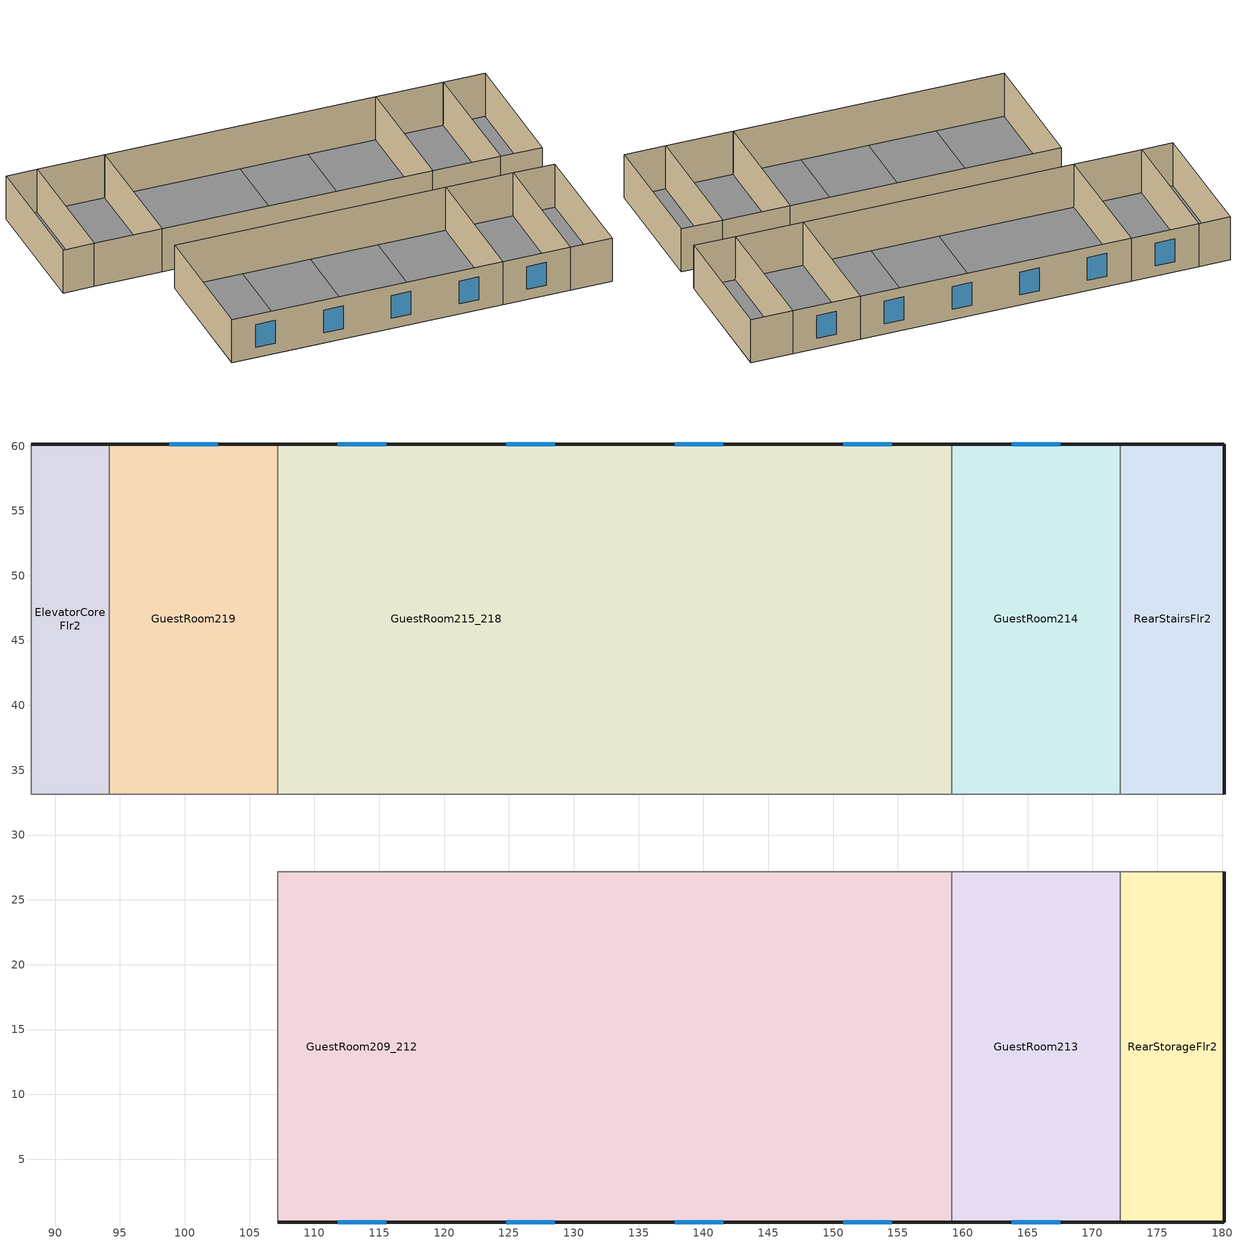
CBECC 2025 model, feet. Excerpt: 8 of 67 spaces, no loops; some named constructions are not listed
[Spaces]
RearStairsFlr2
 floor to RearStairsFlr1 (NACM_Interior Floor): 180.16,60.16 180.16,33.16 172.16,33.16 172.16,60.16 z11
 wall outside (Base_CZ12-NonresMetalFrameWallU055): 180.16,33.16 180.16,60.16 172.16,60.16 z11:20
 wall to CorridorFlr2 (NACM_Interior Wall): 172.16,33.16 180.16,33.16 z11:20
 wall to GuestRoom214 (NACM_Interior Wall): 172.16,60.16 172.16,33.16 z11:20
GuestRoom209_212
 floor to MeetingRoomFlr1 (NACM_Interior Floor): 120.16,27.16 120.16,0.16 107.16,0.16 107.16,27.16 z11
 floor to MechanicalRoomFlr1 (NACM_Interior Floor): 133.16,27.16 133.16,0.16 120.16,0.16 120.16,27.16 z11
 floor to GuestRoom101 (NACM_Interior Floor): 146.16,27.16 146.16,0.16 133.16,0.16 133.16,27.16 z11
 floor to GuestRoom102 (NACM_Interior Floor): 159.16,27.16 159.16,0.16 146.16,0.16 146.16,27.16 z11
 wall outside (Base_CZ12-ResMetalFrameWallU069): 107.16,0.16 159.16,0.16 z11:20
 wall to CorridorFlr2 (NACM_Interior Wall): 159.16,27.16 107.16,27.16 z11:20
 wall to GuestRoom206_208 (NACM_Interior Wall): 107.16,27.16 107.16,0.16 z11:20
 wall to GuestRoom213 (NACM_Interior Wall): 159.16,0.16 159.16,27.16 z11:20
 window (Base_AllCZ_FixedWinU36_Res): 111.79,0.16 115.53,0.16 / 124.79,0.16 128.53,0.16 / 137.79,0.16 141.53,0.16 / 150.79,0.16 154.53,0.16 z13.13:17.87
GuestRoom213
 floor to GuestRoom103 (NACM_Interior Floor): 172.16,27.16 172.16,0.16 159.16,0.16 159.16,27.16 z11
 wall outside (Base_CZ12-ResMetalFrameWallU069): 159.16,0.16 172.16,0.16 z11:20
 wall to CorridorFlr2 (NACM_Interior Wall): 172.16,27.16 159.16,27.16 z11:20
 wall to RearStorageFlr2 (NACM_Interior Wall): 172.16,0.16 172.16,27.16 z11:20
 window (Base_AllCZ_FixedWinU36_Res): 163.79,0.16 167.53,0.16 z13.13:17.87
RearStorageFlr2
 floor to RearStorageFlr1 (NACM_Interior Floor): 180.16,27.16 180.16,0.16 172.16,0.16 172.16,27.16 z11
 wall outside (Base_CZ12-NonresMetalFrameWallU055): 172.16,0.16 180.16,0.16 180.16,27.16 z11:20
 wall to CorridorFlr2 (NACM_Interior Wall): 180.16,27.16 172.16,27.16 z11:20
GuestRoom214
 floor to GuestRoom104 (NACM_Interior Floor): 172.16,60.16 172.16,33.16 159.16,33.16 159.16,60.16 z11
 wall outside (Base_CZ12-ResMetalFrameWallU069): 172.16,60.16 159.16,60.16 z11:20
 wall to CorridorFlr2 (NACM_Interior Wall): 159.16,33.16 172.16,33.16 z11:20
 wall to GuestRoom215_218 (NACM_Interior Wall): 159.16,60.16 159.16,33.16 z11:20
 window (Base_AllCZ_FixedWinU36_Res): 167.53,60.16 163.79,60.16 z13.13:17.87
GuestRoom215_218
 floor to GuestRoom105 (NACM_Interior Floor): 159.16,60.16 159.16,33.16 146.16,33.16 146.16,60.16 z11
 floor to EmployeeLoungeFlr1 (NACM_Interior Floor): 146.16,60.16 146.16,33.16 133.16,33.16 133.16,60.16 z11
 floor to LaundryRoomFlr1 (NACM_Interior Floor): 133.16,60.16 133.16,33.16 107.16,33.16 107.16,60.16 z11
 wall outside (Base_CZ12-ResMetalFrameWallU069): 159.16,60.16 107.16,60.16 z11:20
 wall to CorridorFlr2 (NACM_Interior Wall): 107.16,33.16 159.16,33.16 z11:20
 wall to GuestRoom219 (NACM_Interior Wall): 107.16,60.16 107.16,33.16 z11:20
 window (Base_AllCZ_FixedWinU36_Res): 154.53,60.16 150.79,60.16 / 141.53,60.16 137.79,60.16 / 128.53,60.16 124.79,60.16 / 115.53,60.16 111.79,60.16 z13.13:17.87
GuestRoom219
 floor to LaundryRoomFlr1 (NACM_Interior Floor): 107.16,60.16 107.16,33.16 94.16,33.16 94.16,60.16 z11
 wall outside (Base_CZ12-ResMetalFrameWallU069): 107.16,60.16 94.16,60.16 z11:20
 wall to CorridorFlr2 (NACM_Interior Wall): 94.16,33.16 107.16,33.16 z11:20
 wall to ElevatorCoreFlr2 (NACM_Interior Wall): 94.16,60.16 94.16,33.16 z11:20
 window (Base_AllCZ_FixedWinU36_Res): 102.53,60.16 98.79,60.16 z13.13:17.87
ElevatorCoreFlr2
 floor to ElevatorCoreFlr1 (NACM_Dropped Ceiling): 94.16,60.16 94.16,33.16 88.16,33.16 88.16,60.16 z11
 wall outside (Base_CZ12-NonresMetalFrameWallU055): 94.16,60.16 88.16,60.16 z11:20
 wall to CorridorFlr2 (NACM_Interior Wall): 88.16,60.16 88.16,33.16 94.16,33.16 z11:20
[ConsAssm]
Name | CompatibleSurfType | MatRef[1] | MatRef[2] | MatRef[3] | MatRef[4] | MatRef[5] | MatRef[6] | MatRef[7]
Base_CZ12-NonresMetalFrameWallU055 | ExteriorWall | Stucco - 7/8 in. | Compliance Insulation R14.60 | Compliance Insulation R1.41 | Compliance Insulation R0.02 | Compliance Insulation R0.02 | Air - Metal Wall Framing - 16 or 24 in. OC | Gypsum Board - 1/2 in.
Base_CZ12-ResMetalFrameWallU069 | ExteriorWall | Stucco - 7/8 in. | Compliance Insulation R10.06 | Compliance Insulation R2.00 | Compliance Insulation R0.20 | Compliance Insulation R0.10 | Air - Metal Wall Framing - 16 or 24 in. OC | Gypsum Board - 1/2 in.
NACM_Interior Wall | InteriorWall | Gypsum Board - 5/8 in. | Air - Metal Wall Framing - 16 or 24 in. OC | Gypsum Board - 5/8 in.
NACM_Interior Floor | InteriorFloor | Metal Deck - 1/16 in. | Concrete - 140 lb/ft3 - 4 in. | Carpet - 3/4 in.
NACM_Dropped Ceiling | InteriorFloor | Acoustic Tile - 3/4 in.
[Mat]
Name | CodeCat | CodeItem
Stucco - 7/8 in. | Plastering Materials | Stucco - 7/8 in.
Air - Metal Wall Framing - 16 or 24 in. OC | Air | Air - Metal Wall Framing - 16 or 24 in. OC
Gypsum Board - 1/2 in. | Bldg Board and Siding | Gypsum Board - 1/2 in.
Compliance Insulation R10.06 | Insulation Board | Compliance Insulation R10.06
Gypsum Board - 5/8 in. | Bldg Board and Siding | Gypsum Board - 5/8 in.
Carpet - 3/4 in. | Finish Materials | Carpet - 3/4 in.
Concrete - 140 lb/ft3 - 4 in. | Concrete | Concrete - 140 lb/ft3 - 4 in.
Metal Deck - 1/16 in. | Bldg Board and Siding | Metal Deck - 1/16 in.
Acoustic Tile - 3/4 in. | Finish Materials | Acoustic Tile - 3/4 in.
Compliance Insulation R2.00 | Insulation Board | Compliance Insulation R2.00
Compliance Insulation R0.20 | Insulation Board | Compliance Insulation R0.20
Compliance Insulation R0.10 | Insulation Board | Compliance Insulation R0.10
Compliance Insulation R14.60 | Insulation Board | Compliance Insulation R14.60
Compliance Insulation R1.41 | Insulation Board | Compliance Insulation R1.41
Compliance Insulation R0.02 | Insulation Board | Compliance Insulation R0.02
[FenCons]
Base_AllCZ_FixedWinU36_Res: FenType=VerticalFenestration; FenProdType=FixedWindow; AssmContext=Manufactured; CertificationMthd=NFRCRated; SHGC=0.25; UFactor=0.36; VT=0.42
[Story]
Building Story 2
[Spc] Story=Building Story 2
Name | CondgType | ThrmlZnRef | Vol | SpcFunc | IsResCommon | SpcFuncDefaultsRef | ResDHWSysRef | HotelMotelGuestRmCnt | GuestRmResSpcDHWFeaturesRef | OccSensorCtrl
ElevatorCoreFlr2 | IndirectlyConditioned | CorridorFlr2 Thermal Zone | 1458 | Unoccupied-Exclude from Gross Floor Area | 1
GuestRoom209_212 |  | GuestRoom209_212 Thermal Zone | 12636.9 |  |  | Hotel Guest Room | GuestRm DHW Sys | 4 | GuestRoom209_212 gstrm
GuestRoom213 |  | GuestRoom213 Thermal Zone | 3159.23 |  |  | Hotel Guest Room | GuestRm DHW Sys |  | GuestRoom213 gstrm
GuestRoom214 |  | GuestRoom214 Thermal Zone | 3159 |  |  | Hotel Guest Room | GuestRm DHW Sys |  | GuestRoom214 gstrm
GuestRoom215_218 |  | GuestRoom215_218 Thermal Zone | 12636 |  |  | Hotel Guest Room | GuestRm DHW Sys | 4 | GuestRoom215_218 gstrm
GuestRoom219 |  | GuestRoom219 Thermal Zone | 3159 |  |  | Hotel Guest Room | GuestRm DHW Sys |  | GuestRoom219 gstrm
RearStairsFlr2 |  | RearStairsFlr2 Thermal Zone | 1944.48 |  | 1 | Corridor/Stairwells/Support |  |  |  | 1
RearStorageFlr2 |  | RearStorageFlr2 Thermal Zone | 1944.62 |  | 1 | Corridor/Stairwells/Support |  |  |  | 1
[ResZnGrp]
ResZn Group F1; ResZn Group F2; ResZn Group F3; ResZn Group F4
[ResOtherZn] CeilingHeight=9; FloorHeight=10; WinHeadHeight=6.7; NumStories=1; DryerFuel=Electricity
Name | Type | SpcFunc | VentSpcFunc | ozHVACSystem | ozDHWSys | Area | Bottom | AirFlowMeter | IAQOption | IAQFanRef[1]
F1 Business Center | Conditioned | Conference, Multipurpose and Meeting Area | General - Conference/meeting | F1 Business Cent AirSys | DHW Heat Pump Indiv | 360 | 0.7 | One
F1 Corridor | Conditioned | Corridor Area | Residential - Common corridors | F1 Corridor AirSys |  | 1464 | 0.7 | One
F1 Fitness Center | Conditioned | Exercise/Fitness Center and Gymnasium Areas | Sports/Entertainment - Gym, sports arena (play area) | F1 Fitness Cente AirSys | DHW Heat Pump Indiv | 900 | 0.7 | One
F1 Leasing Office | Conditioned | Office Area (>250 square feet) | Office - Office space | F1 Leasing Offic AirSys | DHW Heat Pump Indiv | 414 | 0.7 | One
F1 Lobby | Conditioned | Lobby, Main Entry | Residential - Common corridors | F1 Lobby AirSys | DHW Heat Pump Indiv | 1050 | 0.7 | One
F1 Mech Rm | Unconditioned | Electrical, Mechanical, Telephone Rooms | Misc - All others |  | DHW Heat Pump Indiv | 384 | 0.7 | Six | Individual IAQ Fans | F1 Mech Rm IAQ Fan
F1 Stairs E | Conditioned | Stairwell | Residential - Common corridors | F1 Stairs E AirSys |  | 180 | 0.7 | One
F1 Stairs W | Conditioned | Stairwell | Residential - Common corridors | F1 Stairs W AirSys |  | 180 | 0.7 | One
F2 Corridor | Conditioned | Corridor Area | Residential - Common corridors | F2 Corridor AirSys |  | 2340 | 10.7 | Two
F2 Break Room | Conditioned | Lounge, Breakroom, or Waiting Area | General - Break rooms | F2 Break Room AirSys | DHW Heat Pump Indiv | 180 | 10.7 | Two
F2 Stairs E | Conditioned | Stairwell | Residential - Common corridors | F2 Stairs E AirSys |  | 180 | 10.7 | Two
F2 Stairs W | Conditioned | Stairwell | Residential - Common corridors | F2 Stairs W AirSys |  | 180 | 10.7 | Two
F3 Corridor | Conditioned | Corridor Area | Residential - Common corridors | F3 Corridor AirSys |  | 2340 | 20.7 | Three
F3 Break Room | Conditioned | Lounge, Breakroom, or Waiting Area | General - Break rooms | F3 Break Room AirSys | DHW Heat Pump Indiv | 180 | 20.7 | Three
F3 Stairs E | Conditioned | Stairwell | Residential - Common corridors | F3 Stairs E AirSys |  | 180 | 20.7 | Three
F3 Stairs W | Conditioned | Stairwell | Residential - Common corridors | F3 Stairs W AirSys |  | 180 | 20.7 | Three
[ResIntWall] Status=New; IsPartySurface=1
Name | Area | Construction | OtherSideModeled | Outside
F1 Business Center To F1 Retail SE Top Int Wall Front; F1 Corridor To F1 Retail NW Outer Core Int Wall Back; F1 Corridor To F1 Retail NW Inner Core Int Wall Back; F1 Corridor To F1 Retail NE Core Int Wall Back; F1 Corridor To F1 Retail NE Inner Int Wall Back | 240 | Int Wall Cons | 0
F1 Business Center To F1 Lobby Int Wall Back | 240 | Int Wall Cons | 1 | F1 Lobby
F1 Business Center To F1 Lobby Int Wall Right | 150 | Int Wall Cons | 1 | F1 Lobby
F1 Corridor To F1 Leasing Office Int Wall Left | 70 | Int Wall Cons | 1 | F1 Leasing Office
F1 Corridor To F1 Fitness Center Int Wall Right | 170 | Int Wall Cons | 1 | F1 Fitness Center
F1 Corridor To F1 Retail NW Outer Int Wall Back; F1 Fitness Center To F1 Retail NE Inner Int Wall Back | 60 | Int Wall Cons | 0
F1 Corridor To F1 Retail N Core Int Wall Back | 290 | Int Wall Cons | 0
F1 Corridor To F1 Retail N Core Int Wall Left; F1 Corridor To F1 Retail NE Inner Int Wall Right | 600 | Int Wall Cons | 0
F1 Fitness Center To F1 Lobby Int Wall Front | 300 | Int Wall Cons | 1 | F1 Lobby
F1 Fitness Center To F1 Lobby Int Wall Left | 130 | Int Wall Cons | 1 | F1 Lobby
F1 Leasing Office To F1 Retail SW Top Int Wall Front; F1 Leasing Office To F1 Retail NW Outer Int Wall Back; F1 Stairs W To F1 Retail SW Bottom Int Wall Front | 180 | Int Wall Cons | 0
F1 Leasing Office To F1 Mech Rm Int Wall Right | 160 | Interior Wall adjacent Unconditioned | 1 | F1 Mech Rm
F1 Lobby To F1 Retail SE Top Int Wall Front | 360 | Int Wall Cons | 0
F1 Mech Rm To F1 Retail SW Top Int Wall Front | 240 | Interior Wall adjacent Unconditioned | 0
F1 Mech Rm To F1 Corridor Int Wall Back | 240 | Interior Wall adjacent Unconditioned | 1 | F1 Corridor
F1 Mech Rm To F1 Retail SW Top Int Wall Right | 60 | Interior Wall adjacent Unconditioned | 0
F1 Stairs E To F1 Lobby Int Wall Front | 180 | Int Wall Cons | 1 | F1 Lobby
F1 Stairs E To F1 Corridor Int Wall Back; F1 Stairs W To F1 Corridor Int Wall Back | 180 | Int Wall Cons | 1 | F1 Corridor
F1 Stairs E To F1 Corridor Int Wall Right | 100 | Int Wall Cons | 1 | F1 Corridor
F1 Stairs W F1 Mech Rm Int Wall Left | 100 | Interior Wall adjacent Unconditioned | 1 | F1 Mech Rm
F2 Res Zn E Court to F2 Res Zn SE Court Int Wall Front | 240 | Int Wall Cons | 1 | F2 Res Zn SE Court
F2 Res Zn E Court to F2 Corridor Int Wall Left; F2 Res Zn W Court to F2 Corridor Int Wall Right | 600 | Int Wall Cons | 1 | F2 Corridor
F2 Res Zn E Court to F2 Corridor Int Wall Back; F2 Res Zn SE Court to F2 Corridor Int Wall Back; F2 Res Zn SW Court to F2 Corridor Int Wall Back; F2 Res Zn W Court to F2 Corridor Int Wall Back | 60 | Int Wall Cons | 1 | F2 Corridor
F2 Res Zn E Perim to F2 Res Zn SE Perim Int Wall Front | 300 | Int Wall Cons | 1 | F2 Res Zn SE Perim
F2 Res Zn E Perim to F2 Corridor Int Wall Left; F2 Res Zn S Court 2-Bed to F2 Corridor Int Wall Back; F2 Res Zn W Perim to F2 Corridor Int Wall Right | 720 | Int Wall Cons | 1 | F2 Corridor
F2 Res Zn E Perim to F2 Res Zn NE Perim Int Wall Back; F2 Res Zn N Perim to F2 Res Zn NE Perim Int Wall Right | 300 | Int Wall Cons | 1 | F2 Res Zn NE Perim
F2 Res Zn N Perim to F2 Corridor Int Wall Front | 1200 | Int Wall Cons | 1 | F2 Corridor
F2 Res Zn N Perim to F2 Res Zn NW Perim Int Wall Left; F2 Res Zn W Perim to F2 Res Zn NW Perim Int Wall Back | 300 | Int Wall Cons | 1 | F2 Res Zn NW Perim
F2 Res Zn NE Perim to F2 Corridor Int Wall Left; F2 Res Zn NW Perim to F2 Corridor Int Wall Right | 170 | Int Wall Cons | 1 | F2 Corridor
F2 Res Zn S Court 1-Bed to F2 Res Zn S Court 2-Bed Int Wall Left | 300 | Int Wall Cons | 1 | F2 Res Zn S Court 2-Bed
F2 Res Zn S Court 1-Bed to F2 Corridor Int Wall Back | 240 | Int Wall Cons | 1 | F2 Corridor
F2 Res Zn S Court 1-Bed to F2 Corridor Int Wall Right | 150 | Int Wall Cons | 1 | F2 Corridor
F2 Res Zn S Court 2-Bed to F2 Corridor Int Wall Left | 450 | Int Wall Cons | 1 | F2 Corridor
F2 Res Zn S Court 2-Bed to F2 Corridor Int Wall Right | 300 | Int Wall Cons | 1 | F2 Corridor
F2 Res Zn SE Court to F2 Res Zn SW Perim Int Wall Left | 180 | Int Wall Cons | 1 | F2 Res Zn SW Perim
F2 Res Zn SW Court to F2 Res Zn SE Perim Int Wall Right | 180 | Int Wall Cons | 1 | F2 Res Zn SE Perim
F2 Res Zn SE Perim to F2 Corridor Int Wall Left; F2 Res Zn SW Perim to F2 Corridor Int Wall Right | 180 | Int Wall Cons | 1 | F2 Corridor
F2 Res Zn W Court to F2 Res Zn SW Court Int Wall Front | 240 | Int Wall Cons | 1 | F2 Res Zn SW Court
F2 Res Zn W Perim to F2 Res Zn SW Perim Int Wall Front | 300 | Int Wall Cons | 1 | F2 Res Zn SW Perim
F2 Corridor To F2 Res Zn S Court 2-Bed Int Wall Back | 120 | Int Wall Cons | 1 | F2 Res Zn S Court 2-Bed
F2 Break Room To F2 Res Zn S Court 1-Bed Int Wall Left | 150 | Int Wall Cons | 1 | F2 Res Zn S Court 1-Bed
F2 Break Room To F2 Corridor Int Wall Back | 120 | Int Wall Cons | 1 | F2 Corridor
F2 Break Room To F2 Res Zn S Court 2-Bed Int Wall Right | 150 | Int Wall Cons | 1 | F2 Res Zn S Court 2-Bed
F2 Stairs E To F2 Res Zn W Court Int Wall Front | 180 | Int Wall Cons | 1 | F2 Res Zn W Court
F2 Stairs E To F2 Res Zn S Court 2-Bed Int Wall Back; F2 Stairs W To F2 Res Zn S Court 2-Bed Int Wall Back | 180 | Int Wall Cons | 1 | F2 Res Zn S Court 2-Bed
F2 Stairs E To F2 Corridor Int Wall Right; F2 Stairs W To F2 Corridor Int Wall Left | 100 | Int Wall Cons | 1 | F2 Corridor
F2 Stairs W To F2 Res Zn E Court Int Wall Front | 180 | Int Wall Cons | 1 | F2 Res Zn E Court
F3 Res Zn E Court to F3 Res Zn SE Court Int Wall Front | 240 | Int Wall Cons | 1 | F3 Res Zn SE Court
F3 Res Zn E Court to F3 Corridor Int Wall Left; F3 Res Zn W Court to F3 Corridor Int Wall Right | 600 | Int Wall Cons | 1 | F3 Corridor
F3 Res Zn E Court to F3 Corridor Int Wall Back; F3 Res Zn SE Court to F3 Corridor Int Wall Back; F3 Res Zn SW Court to F3 Corridor Int Wall Back; F3 Res Zn W Court to F3 Corridor Int Wall Back | 60 | Int Wall Cons | 1 | F3 Corridor
F3 Res Zn E Perim to F3 Res Zn SE Perim Int Wall Front | 300 | Int Wall Cons | 1 | F3 Res Zn SE Perim
F3 Res Zn E Perim to F3 Corridor Int Wall Left; F3 Res Zn S Court 2-Bed to F3 Corridor Int Wall Back; F3 Res Zn W Perim to F3 Corridor Int Wall Right | 720 | Int Wall Cons | 1 | F3 Corridor
F3 Res Zn E Perim to F3 Res Zn NE Perim Int Wall Back; F3 Res Zn N Perim to F3 Res Zn NE Perim Int Wall Right | 300 | Int Wall Cons | 1 | F3 Res Zn NE Perim
F3 Res Zn N Perim to F3 Corridor Int Wall Front | 1200 | Int Wall Cons | 1 | F3 Corridor
F3 Res Zn N Perim to F3 Res Zn NW Perim Int Wall Left; F3 Res Zn W Perim to F3 Res Zn NW Perim Int Wall Back | 300 | Int Wall Cons | 1 | F3 Res Zn NW Perim
F3 Res Zn NE Perim to F3 Corridor Int Wall Left; F3 Res Zn NW Perim to F3 Corridor Int Wall Right | 170 | Int Wall Cons | 1 | F3 Corridor
F3 Res Zn S Court 1-Bed to F3 Res Zn S Court 2-Bed Int Wall Left | 300 | Int Wall Cons | 1 | F3 Res Zn S Court 2-Bed
F3 Res Zn S Court 1-Bed to F3 Corridor Int Wall Back | 240 | Int Wall Cons | 1 | F3 Corridor
F3 Res Zn S Court 1-Bed to F3 Corridor Int Wall Right | 150 | Int Wall Cons | 1 | F3 Corridor
F3 Res Zn S Court 2-Bed to F3 Corridor Int Wall Left | 450 | Int Wall Cons | 1 | F3 Corridor
F3 Res Zn S Court 2-Bed to F3 Corridor Int Wall Right | 300 | Int Wall Cons | 1 | F3 Corridor
F3 Res Zn SE Court to F3 Res Zn SW Perim Int Wall Left | 180 | Int Wall Cons | 1 | F3 Res Zn SW Perim
F3 Res Zn SW Court to F3 Res Zn SE Perim Int Wall Right | 180 | Int Wall Cons | 1 | F3 Res Zn SE Perim
F3 Res Zn SE Perim to F3 Corridor Int Wall Left; F3 Res Zn SW Perim to F3 Corridor Int Wall Right | 180 | Int Wall Cons | 1 | F3 Corridor
F3 Res Zn W Court to F3 Res Zn SW Court Int Wall Front | 240 | Int Wall Cons | 1 | F3 Res Zn SW Court
F3 Res Zn W Perim to F3 Res Zn SW Perim Int Wall Front | 300 | Int Wall Cons | 1 | F3 Res Zn SW Perim
F3 Corridor To F3 Res Zn S Court 2-Bed Int Wall Back | 120 | Int Wall Cons | 1 | F3 Res Zn S Court 2-Bed
F3 Break Room To F3 Res Zn S Court 1-Bed Int Wall Left | 150 | Int Wall Cons | 1 | F3 Res Zn S Court 1-Bed
F3 Break Room To F3 Corridor Int Wall Back | 120 | Int Wall Cons | 1 | F3 Corridor
F3 Break Room To F3 Res Zn S Court 2-Bed Int Wall Right | 150 | Int Wall Cons | 1 | F3 Res Zn S Court 2-Bed
F3 Stairs E To F3 Res Zn W Court Int Wall Front | 180 | Int Wall Cons | 1 | F3 Res Zn W Court
F3 Stairs E To F3 Res Zn S Court 2-Bed Int Wall Back; F3 Stairs W To F3 Res Zn S Court 2-Bed Int Wall Back | 180 | Int Wall Cons | 1 | F3 Res Zn S Court 2-Bed
F3 Stairs E To F3 Corridor Int Wall Right; F3 Stairs W To F3 Corridor Int Wall Left | 100 | Int Wall Cons | 1 | F3 Corridor
F3 Stairs W To F3 Res Zn E Court Int Wall Front | 180 | Int Wall Cons | 1 | F3 Res Zn E Court
F4 Res Zn E Court to F4 Res Zn SE Court Int Wall Front | 240 | Int Wall Cons | 1 | F4 Res Zn SE Court
F4 Res Zn E Court to F4 Corridor Int Wall Left; F4 Res Zn W Court to F4 Corridor Int Wall Right | 600 | Int Wall Cons | 1 | F4 Corridor
F4 Res Zn E Court to F4 Corridor Int Wall Back; F4 Res Zn SE Court to F4 Corridor Int Wall Back; F4 Res Zn SW Court to F4 Corridor Int Wall Back; F4 Res Zn W Court to F4 Corridor Int Wall Back | 60 | Int Wall Cons | 1 | F4 Corridor
F4 Res Zn E Perim to F4 Res Zn SE Perim Int Wall Front | 300 | Int Wall Cons | 1 | F4 Res Zn SE Perim
F4 Res Zn E Perim to F4 Corridor Int Wall Left; F4 Res Zn S Court 2-Bed to F4 Corridor Int Wall Back | 720 | Int Wall Cons | 1 | F4 Corridor
F4 Res Zn E Perim to F4 Res Zn NE Perim Int Wall Back; F4 Res Zn N Perim to F4 Res Zn NE Perim Int Wall Right | 300 | Int Wall Cons | 1 | F4 Res Zn NE Perim
F4 Res Zn N Perim to F4 Corridor Int Wall Front | 1200 | Int Wall Cons | 1 | F4 Corridor
F4 Res Zn N Perim to F4 Res Zn NW Perim Int Wall Left | 300 | Int Wall Cons | 1 | F4 Res Zn NW Perim
F4 Res Zn NE Perim to F4 Corridor Int Wall Left; F4 Res Zn NW Perim to F4 Corridor Int Wall Right | 170 | Int Wall Cons | 1 | F4 Corridor
F4 Res Zn S Court 1-Bed to F4 Res Zn S Court 2-Bed Int Wall Left | 300 | Int Wall Cons | 1 | F4 Res Zn S Court 2-Bed
F4 Res Zn S Court 1-Bed to F4 Corridor Int Wall Back | 240 | Int Wall Cons | 1 | F4 Corridor
F4 Res Zn S Court 1-Bed to F4 Corridor Int Wall Right | 150 | Int Wall Cons | 1 | F4 Corridor
F4 Res Zn S Court 2-Bed to F4 Corridor Int Wall Left | 450 | Int Wall Cons | 1 | F4 Corridor
F4 Res Zn S Court 2-Bed to F4 Corridor Int Wall Right | 300 | Int Wall Cons | 1 | F4 Corridor
F4 Res Zn SE Court to F4 Res Zn SW Perim Int Wall Left | 180 | Int Wall Cons | 1 | F4 Res Zn SW Perim
F4 Res Zn SW Court to F4 Res Zn SE Perim Int Wall Right | 180 | Int Wall Cons | 1 | F4 Res Zn SE Perim
F4 Res Zn SE Perim to F4 Corridor Int Wall Left; F4 Res Zn SW Perim to F4 Corridor Int Wall Right | 180 | Int Wall Cons | 1 | F4 Corridor
F4 Res Zn W Court to F4 Res Zn SW Court Int Wall Front | 240 | Int Wall Cons | 1 | F4 Res Zn SW Court
[ResExtWall] Status=New; Tilt=90
Name | Orientation | OrientationValue | Area | Construction
F1 Business Center Ext Wall Left; F1 Lobby Ext Wall Left | Left | 90 | 150 | NonRes Exterior Wall Cons
F1 Corridor Ext Wall Front | Front | 0 | 600 | NonRes Exterior Wall Cons
F1 Corridor Ext Wall Back | Back | 180 | 70 | NonRes Exterior Wall Cons
F1 Fitness Center Ext Wall Right | Right | 270 | 300 | NonRes Exterior Wall Cons
F1 Leasing Office Ext Wall Left | Left | 90 | 230 | NonRes Exterior Wall Cons
F1 Lobby Ext Wall Right | Right | 270 | 170 | NonRes Exterior Wall Cons
F1 Stairs E Ext Wall Left | Left | 90 | 100 | NonRes Exterior Wall Cons
F1 Stairs W Ext Wall Right | Right | 270 | 100 | NonRes Exterior Wall Cons
F2 Res Zn E Court Ext Wall Right; F3 Res Zn E Court Ext Wall Right; F4 Res Zn E Court Ext Wall Right | Right | 270 | 600 | Res Exterior Wall Cons
F2 Res Zn E Perim Ext Wall Right; F3 Res Zn E Perim Ext Wall Right; F4 Res Zn E Perim Ext Wall Right | Right | 270 | 720 | Res Exterior Wall Cons
F2 Res Zn N Perim Ext Wall Back; F3 Res Zn N Perim Ext Wall Back; F4 Res Zn N Perim Ext Wall Back | Back | 180 | 1200 | Res Exterior Wall Cons
F2 Res Zn NE Perim Ext Wall Back; F2 Res Zn NW Perim Ext Wall Back; F3 Res Zn NE Perim Ext Wall Back; F3 Res Zn NW Perim Ext Wall Back; F4 Res Zn NE Perim Ext Wall Back; F4 Res Zn NW Perim Ext Wall Back | Back | 180 | 300 | Res Exterior Wall Cons
F2 Res Zn NE Perim Ext Wall Right; F3 Res Zn NE Perim Ext Wall Right; F4 Res Zn NE Perim Ext Wall Right | Right | 270 | 470 | Res Exterior Wall Cons
F2 Res Zn NW Perim Ext Wall Left; F3 Res Zn NW Perim Ext Wall Left; F4 Res Zn NW Perim Ext Wall Left | Left | 90 | 470 | Res Exterior Wall Cons
F2 Res Zn S Court 1-Bed Ext Wall Front; F2 Res Zn S Court 2-Bed Ext Wall Front; F3 Res Zn S Court 1-Bed Ext Wall Front; F3 Res Zn S Court 2-Bed Ext Wall Front; F4 Res Zn S Court 1-Bed Ext Wall Front; F4 Res Zn S Court 2-Bed Ext Wall Front | Front | 0 | 240 | Res Exterior Wall Cons
F2 Res Zn SE Court Ext Wall Front; F2 Res Zn SW Court Ext Wall Front; F2 Res Zn SE Perim Ext Wall Front; F2 Res Zn SW Perim Ext Wall Front; F3 Res Zn SE Court Ext Wall Front; F3 Res Zn SW Court Ext Wall Front; F3 Res Zn SE Perim Ext Wall Front; F3 Res Zn SW Perim Ext Wall Front; F4 Res Zn SE Court Ext Wall Front; F4 Res Zn SW Court Ext Wall Front; F4 Res Zn SE Perim Ext Wall Front; F4 Res Zn SW Perim Ext Wall Front | Front | 0 | 300 | Res Exterior Wall Cons
F2 Res Zn SE Court Ext Wall Right; F3 Res Zn SE Court Ext Wall Right; F4 Res Zn SE Court Ext Wall Right | Right | 270 | 180 | Res Exterior Wall Cons
F2 Res Zn SW Court Ext Wall Left; F3 Res Zn SW Court Ext Wall Left; F4 Res Zn SW Court Ext Wall Left | Left | 90 | 180 | Res Exterior Wall Cons
F2 Res Zn SE Perim Ext Wall Right; F3 Res Zn SE Perim Ext Wall Right; F4 Res Zn SE Perim Ext Wall Right | Right | 270 | 360 | Res Exterior Wall Cons
F2 Res Zn SW Perim Ext Wall Left; F3 Res Zn SW Perim Ext Wall Left; F4 Res Zn SW Perim Ext Wall Left | Left | 90 | 360 | Res Exterior Wall Cons
F2 Res Zn W Court Ext Wall Left; F3 Res Zn W Court Ext Wall Left; F4 Res Zn W Court Ext Wall Left | Left | 90 | 600 | Res Exterior Wall Cons
F2 Res Zn W Perim Ext Wall Left; F3 Res Zn W Perim Ext Wall Left; F4 Res Zn W Perim Ext Wall Left | Left | 90 | 720 | Res Exterior Wall Cons
F2 Break Room Ext Wall Front; F3 Break Room Ext Wall Front | Front | 0 | 120 | Res Exterior Wall Cons
F2 Stairs E Ext Wall Left; F3 Stairs E Ext Wall Left | Left | 90 | 100 | Res Exterior Wall Cons
F2 Stairs W Ext Wall Right; F3 Stairs W Ext Wall Right | Right | 270 | 100 | Res Exterior Wall Cons
[ResWin] Status=New; SpecMethod=Window Dimensions (required for fins/overhangs); Width=3; exWidth=3; exUfactorSHGCSource=NFRC; exExteriorShade=Insect Screen (default); ModelFinsOverhang=0; OverhangDepth=0; OverhangDistUp=0; OverhangExL=0; OverhangExR=0; OverhangFlap=0; exOverhangDepth=0; exOverhangDistUp=0; exOverhangExL=0; exOverhangExR=0; exOverhangFlap=0; LeftFinBotUp=0; exLeftFinDepth=0; exLeftFinTopUp=0; exLeftFinDistL=0; exLeftFinBotUp=0; RightFinBotUp=0; exRightFinDepth=0; exRightFinTopUp=0; exRightFinDistR=0; exRightFinBotUp=0
Name | WinType | Height | Multiplier | exHeight | exMultiplier | exNFRCUfactor | exNFRCSHGC | LeftFinDepth | LeftFinTopUp | LeftFinDistL | RightFinDepth | RightFinTopUp | RightFinDistR
F1 Business Center Win Left Court | Operable | 5 | 1.176 | 5 | 27.34 | 0.46 | 0.22 | 120 | 43.3 | 30.735 | 0 | 0 | 0
F1 Corridor Win Front Court | Operable | 5 | 2.039 | 5 | 27.34 | 0.46 | 0.22 | 88 | 43.3 | 26.941 | 88 | 43.3 | 26.941
F1 Corridor Glass Door Front Court | Glass Door | 6.67 | 2 | 6.67 | 1 | 0.45 | 0.23 | 88 | 43.3 | 27 | 88 | 43.3 | 27
F1 Corridor Glass Door Back Perim; F1 Leasing Office Glass Door Left Perim | Glass Door | 6.67 | 1 | 6.67 | 1 | 0.45 | 0.23 | 0 | 0 | 0 | 0 | 0 | 0
F1 Fitness Center Win Right Perim | Operable | 5 | 2.353 | 5 | 27.34 | 0.46 | 0.22 | 0 | 0 | 0 | 0 | 0 | 0
F1 Leasing Office Win Left Perim | Operable | 5 | 0.471 | 5 | 27.34 | 0.46 | 0.22 | 0 | 0 | 0 | 0 | 0 | 0
F1 Lobby Glass Door Left Court | Glass Door | 6.67 | 2 | 6.67 | 1 | 0.45 | 0.23 | 120 | 43.3 | 14.5 | 0 | 0 | 0
F1 Lobby Win Right Perim | Operable | 5 | 1.333 | 5 | 27.34 | 0.46 | 0.22 | 0 | 0 | 0 | 0 | 0 | 0
F2 Res Zn E Court Win Right Court | Operable | 5 | 13.725 | 5 | 9.63 | 0.46 | 0.22 | 120 | 33.3 | 19.412 | 0 | 0 | 0
F2 Res Zn E Perim Win Right Perim; F2 Res Zn W Perim Win Left Perim; F3 Res Zn E Perim Win Right Perim; F3 Res Zn W Perim Win Left Perim; F4 Res Zn E Perim Win Right Perim; F4 Res Zn W Perim Win Left Perim | Operable | 5 | 14.118 | 5 | 9.63 | 0.46 | 0.22 | 0 | 0 | 0 | 0 | 0 | 0
F2 Res Zn N Perim Win Back Perim; F3 Res Zn N Perim Win Back Perim; F4 Res Zn N Perim Win Back Perim | Operable | 5 | 23.529 | 5 | 27.34 | 0.46 | 0.22 | 0 | 0 | 0 | 0 | 0 | 0
F2 Res Zn NE Perim Win Back Perim; F2 Res Zn NW Perim Win Back Perim; F2 Res Zn SE Court Win Front Perim; F2 Res Zn SW Court Win Front Perim; F2 Res Zn SE Perim Win Front Perim; F2 Res Zn SW Perim Win Front Perim; F3 Res Zn NE Perim Win Back Perim; F3 Res Zn NW Perim Win Back Perim; F3 Res Zn SE Court Win Front Perim; F3 Res Zn SW Court Win Front Perim; F3 Res Zn SE Perim Win Front Perim; F3 Res Zn SW Perim Win Front Perim; F4 Res Zn NE Perim Win Back Perim; F4 Res Zn NW Perim Win Back Perim; F4 Res Zn SE Court Win Front Perim; F4 Res Zn SW Court Win Front Perim; F4 Res Zn SE Perim Win Front Perim; F4 Res Zn SW Perim Win Front Perim | Operable | 5 | 5.882 | 5 | 27.34 | 0.46 | 0.22 | 0 | 0 | 0 | 0 | 0 | 0
F2 Res Zn NE Perim Win Right Perim; F2 Res Zn NW Perim Win Left Perim; F3 Res Zn NE Perim Win Right Perim; F3 Res Zn NW Perim Win Left Perim; F4 Res Zn NE Perim Win Right Perim; F4 Res Zn NW Perim Win Left Perim | Operable | 5 | 9.216 | 5 | 9.63 | 0.46 | 0.22 | 0 | 0 | 0 | 0 | 0 | 0
F2 Res Zn S Court 1-Bed Win Front Court | Operable | 5 | 4.706 | 5 | 27.34 | 0.46 | 0.22 | 88 | 33.3 | 16.941 | 88 | 33.3 | 28.941
F2 Res Zn S Court 2-Bed Win Front Court E | Operable | 5 | 2.353 | 5 | 27.34 | 0.46 | 0.22 | 88 | 33.3 | 50.471 | 88 | 33.3 | 2.471
F2 Res Zn S Court 2-Bed Win Front Court W | Operable | 5 | 2.353 | 5 | 27.34 | 0.46 | 0.22 | 88 | 33.3 | 2.471 | 88 | 33.3 | 50.471
F2 Res Zn SE Court Win Right Court | Operable | 5 | 3.529 | 5 | 9.63 | 0.46 | 0.22 | 120 | 33.3 | 73.706 | 0 | 0 | 0
F2 Res Zn SW Court Win Left Court | Operable | 5 | 3.529 | 5 | 9.63 | 0.46 | 0.22 | 0 | 0 | 0 | 120 | 33.3 | 73.706
F2 Res Zn SE Perim Win Right Perim; F2 Res Zn SW Perim Win Left Perim; F3 Res Zn SE Perim Win Right Perim; F3 Res Zn SW Perim Win Left Perim; F4 Res Zn SE Perim Win Right Perim; F4 Res Zn SW Perim Win Left Perim | Operable | 5 | 7.059 | 5 | 9.63 | 0.46 | 0.22 | 0 | 0 | 0 | 0 | 0 | 0
F2 Res Zn W Court Win Left Court | Operable | 5 | 13.725 | 5 | 9.63 | 0.46 | 0.22 | 0 | 0 | 0 | 120 | 33.3 | 19.412
F2 Break Room Win Front Court | Operable | 5 | 2.353 | 5 | 27.34 | 0.46 | 0.22 | 88 | 33.3 | 38.471 | 88 | 33.3 | 14.471
F3 Res Zn E Court Win Right Court | Operable | 5 | 13.725 | 5 | 9.63 | 0.46 | 0.22 | 120 | 23.3 | 19.412 | 0 | 0 | 0
F3 Res Zn S Court 1-Bed Win Front Court | Operable | 5 | 4.706 | 5 | 27.34 | 0.46 | 0.22 | 88 | 23.3 | 16.941 | 88 | 23.3 | 28.941
F3 Res Zn S Court 2-Bed Win Front Court E | Operable | 5 | 2.353 | 5 | 27.34 | 0.46 | 0.22 | 88 | 23.3 | 50.471 | 88 | 23.3 | 2.471
F3 Res Zn S Court 2-Bed Win Front Court W | Operable | 5 | 2.353 | 5 | 27.34 | 0.46 | 0.22 | 88 | 23.3 | 2.471 | 88 | 23.3 | 50.471
F3 Res Zn SE Court Win Right Court | Operable | 5 | 3.529 | 5 | 9.63 | 0.46 | 0.22 | 120 | 23.3 | 73.706 | 0 | 0 | 0
F3 Res Zn SW Court Win Left Court | Operable | 5 | 3.529 | 5 | 9.63 | 0.46 | 0.22 | 0 | 0 | 0 | 120 | 23.3 | 73.706
F3 Res Zn W Court Win Left Court | Operable | 5 | 13.725 | 5 | 9.63 | 0.46 | 0.22 | 0 | 0 | 0 | 120 | 23.3 | 19.412
F3 Break Room Win Front Court | Operable | 5 | 2.353 | 5 | 27.34 | 0.46 | 0.22 | 88 | 23.3 | 38.471 | 88 | 23.3 | 14.471
F4 Res Zn E Court Win Right Court | Operable | 5 | 13.725 | 5 | 9.63 | 0.46 | 0.22 | 120 | 13.3 | 19.412 | 0 | 0 | 0
F4 Res Zn S Court 1-Bed Win Front Court | Operable | 5 | 4.706 | 5 | 27.34 | 0.46 | 0.22 | 88 | 13.3 | 16.941 | 88 | 13.3 | 28.941
F4 Res Zn S Court 2-Bed Win Front Court E | Operable | 5 | 2.353 | 5 | 27.34 | 0.46 | 0.22 | 88 | 13.3 | 50.471 | 88 | 13.3 | 2.471
F4 Res Zn S Court 2-Bed Win Front Court W | Operable | 5 | 2.353 | 5 | 27.34 | 0.46 | 0.22 | 88 | 13.3 | 2.471 | 88 | 13.3 | 50.471
F4 Res Zn SE Court Win Right Court | Operable | 5 | 3.529 | 5 | 9.63 | 0.46 | 0.22 | 120 | 13.3 | 73.706 | 0 | 0 | 0
F4 Res Zn SW Court Win Left Court | Operable | 5 | 3.529 | 5 | 9.63 | 0.46 | 0.22 | 0 | 0 | 0 | 120 | 13.3 | 73.706
F4 Res Zn W Court Win Left Court | Operable | 5 | 13.725 | 5 | 9.63 | 0.46 | 0.22 | 0 | 0 | 0 | 120 | 13.3 | 19.412
[ResIntFlr] Status=New; OtherSideModeled=1
Name | Area | FloorZ | Construction | IsPartySurface | Outside
F1 Business Center to UG Garage Int Floor | 360 | 0.7 | Interior Mass Floor above Garage | 1 | UG Garage
F1 Corridor to UG Garage Int Floor | 1464 | 0.7 | Interior Mass Floor above Garage | 1 | UG Garage
F1 Fitness Center to UG Garage Int Floor | 900 | 0.7 | Interior Mass Floor above Garage | 1 | UG Garage
F1 Leasing Office to UG Garage Int Floor | 414 | 0.7 | Interior Mass Floor above Garage | 1 | UG Garage
F1 Lobby to UG Garage Int Floor | 1050 | 0.7 | Interior Mass Floor above Garage | 1 | UG Garage
F1 Mech Rm to UG Garage Int Floor | 384 | 0.7 | Interior Mass Floor above Garage | 1 | UG Garage
F1 Stairs E to UG Garage Int Floor; F1 Stairs W to UG Garage Int Floor | 180 | 0.7 | Interior Mass Floor above Garage | 1 | UG Garage
F2 Res Zn E Court To F1 Mech Rm Int Floor | 36 | 10.7 | Interior Framed Floor above Unconditioned | 1 | F1 Mech Rm
F2 Res Zn E Court To F1 Retail SW Bottom Int Floor; F2 Res Zn W Court To F1 Retail SE Bottom Int Floor; F2 Corridor To F1 Retail SE Top Int Floor; F2 Corridor To F1 Retail SW Top Int Floor; F2 Corridor To F1 Retail SW Core Int Floor | 144 | 10.7 | Interior Floor Cons | 1
F2 Res Zn E Court To F1 Retail SW Top Int Floor | 684 | 10.7 | Interior Floor Cons | 1
F2 Res Zn E Court To F1 Retail SW Core Int Floor; F2 Res Zn W Court To F1 Retail SE Top Int Floor | 576 | 10.7 | Interior Floor Cons | 1
F2 Res Zn E Perim To F1 Fitness Center Int Floor | 900 | 10.7 | Interior Floor Cons | 1 | F1 Fitness Center
F2 Res Zn E Perim To F1 Lobby Int Floor | 600 | 10.7 | Interior Floor Cons | 1 | F1 Lobby
F2 Res Zn E Perim To F1 Retail SE Top Int Floor; F2 Res Zn SE Perim To F1 Retail SE Top Int Floor; F2 Res Zn SW Perim To F1 Retail SW Core Int Floor; F2 Res Zn W Perim To F1 Retail SW Core Int Floor | 360 | 10.7 | Interior Floor Cons | 1
F2 Res Zn E Perim To F1 Retail NE Core Int Floor; F2 Res Zn W Perim To F1 Retail NW Outer Core Int Floor | 78 | 10.7 | Interior Floor Cons | 1
F2 Res Zn E Perim To F1 Retail NE Outer Int Floor; F2 Res Zn W Perim To F1 Retail NW Outer Int Floor | 312 | 10.7 | Interior Floor Cons | 1
F2 Res Zn N Perim To F1 Corridor Int Floor | 210 | 10.7 | Interior Floor Cons | 1 | F1 Corridor
F2 Res Zn N Perim To F1 Retail NE Inner Int Floor; F2 Res Zn N Perim To F1 Retail NW Inner Core Int Floor | 744 | 10.7 | Interior Floor Cons | 1
F2 Res Zn N Perim To F1 Retail NE Core Int Floor; F2 Res Zn N Perim To F1 Retail NW Outer Core Int Floor | 558 | 10.7 | Interior Floor Cons | 1
F2 Res Zn N Perim To F1 Retail N Core Int Floor | 899 | 10.7 | Interior Floor Cons | 1
F2 Res Zn NE Perim To F1 Retail NE Core Int Floor; F2 Res Zn NW Perim To F1 Retail NW Outer Core Int Floor | 282 | 10.7 | Interior Floor Cons | 1
F2 Res Zn NE Perim To F1 Retail NE Outer Int Floor; F2 Res Zn NW Perim To F1 Retail NW Outer Int Floor | 1128 | 10.7 | Interior Floor Cons | 1
F2 Res Zn S Court 1-Bed To F1 Corridor Int Floor | 168 | 10.7 | Interior Floor Cons | 1 | F1 Corridor
F2 Res Zn S Court 1-Bed To F1 Retail N Core Int Floor; F2 Res Zn S Court 2-Bed To F1 Retail NW Inner Core Int Floor; F2 Res Zn S Court 2-Bed To F1 Retail N Core Int Floor; F2 Res Zn S Court 2-Bed To F1 Retail NE Inner Int Floor | 552 | 10.7 | Interior Floor Cons | 1
F2 Res Zn S Court 2-Bed To F1 Corridor Int Floor | 504 | 10.7 | Interior Floor Cons | 1 | F1 Corridor
F2 Res Zn S Court 2-Bed To F1 Retail NW Outer Core Int Floor; F2 Res Zn S Court 2-Bed To F1 Retail NE Core Int Floor | 276 | 10.7 | Interior Floor Cons | 1
F2 Res Zn SE Court To F1 Retail SW Bottom Int Floor; F2 Res Zn SW Court To F1 Retail SE Bottom Int Floor | 540 | 10.7 | Interior Floor Cons | 1
F2 Res Zn SE Perim To F1 Retail SE Bottom Int Floor; F2 Res Zn SW Perim To F1 Retail SW Bottom Int Floor; F2 Res Zn W Perim To F1 Retail SW Top Int Floor | 720 | 10.7 | Interior Floor Cons | 1
F2 Res Zn W Court To F1 Business Center Int Floor | 360 | 10.7 | Interior Floor Cons | 1 | F1 Business Center
F2 Res Zn W Court To F1 Lobby Int Floor | 360 | 10.7 | Interior Floor Cons | 1 | F1 Lobby
F2 Res Zn W Perim To F1 Corridor Int Floor | 84 | 10.7 | Interior Floor Cons | 1 | F1 Corridor
F2 Res Zn W Perim To F1 Leasing Office Int Floor | 414 | 10.7 | Interior Floor Cons | 1 | F1 Leasing Office
F2 Res Zn W Perim To F1 Mech Rm Int Floor | 192 | 10.7 | Interior Framed Floor above Unconditioned | 1 | F1 Mech Rm
F2 Corridor to F1 Corridor Int Floor | 358 | 10.7 | Interior Floor Cons | 1 | F1 Corridor
F2 Corridor To F1 Lobby Int Floor | 180 | 10.7 | Interior Floor Cons | 1 | F1 Lobby
F2 Corridor To F1 Mech Rm Int Floor | 156 | 10.7 | Interior Framed Floor above Unconditioned | 1 | F1 Mech Rm
F2 Corridor To F1 Retail NW Outer Core Int Floor; F2 Corridor To F1 Retail NE Core Int Floor | 264 | 10.7 | Interior Floor Cons | 1
F2 Corridor To F1 Retail NW Inner Core Int Floor; F2 Corridor To F1 Retail NE Inner Int Floor | 168 | 10.7 | Interior Floor Cons | 1
F2 Corridor To F1 Retail N Core Int Floor | 278 | 10.7 | Interior Floor Cons | 1
F2 Corridor To F1 Retail SW Bottom Int Floor; F2 Corridor To F1 Retail SE Bottom Int Floor | 36 | 10.7 | Interior Floor Cons | 1
F2 Break Room To F1 Corridor Int Floor | 140 | 10.7 | Interior Floor Cons | 1 | F1 Corridor
F2 Break Room To F1 Retail N Core Int Floor | 40 | 10.7 | Interior Floor Cons | 1
F2 Stairs E To F1 Stairs E Int Floor | 180 | 10.7 | Interior Floor Cons | 0 | F1 Stairs E
F2 Stairs W To F1 Stairs W Int Floor | 180 | 10.7 | Interior Floor Cons | 0 | F1 Stairs W
F3 Res Zn E Court To F2 Res Zn E Court Int Floor | 1440 | 20.7 | Interior Floor Cons | 1 | F2 Res Zn E Court
F3 Res Zn E Perim To F2 Res Zn E Perim Int Floor | 2160 | 20.7 | Interior Floor Cons | 1 | F2 Res Zn E Perim
F3 Res Zn N Perim To F2 Res Zn N Perim Int Floor | 3600 | 20.7 | Interior Floor Cons | 1 | F2 Res Zn N Perim
F3 Res Zn NE Perim To F2 Res Zn NE Perim Int Floor | 1410 | 20.7 | Interior Floor Cons | 1 | F2 Res Zn NE Perim
F3 Res Zn NW Perim To F2 Res Zn NW Perim Int Floor | 1410 | 20.7 | Interior Floor Cons | 1 | F2 Res Zn NW Perim
F3 Res Zn S Court 1-Bed To F2 Res Zn S Court 1-Bed Int Floor | 720 | 20.7 | Interior Floor Cons | 1 | F2 Res Zn S Court 1-Bed
F3 Res Zn S Court 2-Bed To F2 Res Zn S Court 2-Bed Int Floor | 2160 | 20.7 | Interior Floor Cons | 1 | F2 Res Zn S Court 2-Bed
F3 Res Zn SE Court To F2 Res Zn SE Court Int Floor | 540 | 20.7 | Interior Floor Cons | 1 | F2 Res Zn SE Court
F3 Res Zn SW Court To F2 Res Zn SW Court Int Floor | 540 | 20.7 | Interior Floor Cons | 1 | F2 Res Zn SW Court
F3 Res Zn SE Perim To F2 Res Zn SE Perim Int Floor | 1080 | 20.7 | Interior Floor Cons | 1 | F2 Res Zn SE Perim
F3 Res Zn SW Perim To F2 Res Zn SW Perim Int Floor | 1080 | 20.7 | Interior Floor Cons | 1 | F2 Res Zn SW Perim
F3 Res Zn W Court To F2 Res Zn W Court Int Floor | 1440 | 20.7 | Interior Floor Cons | 1 | F2 Res Zn W Court
F3 Res Zn W Perim To F2 Res Zn W Perim Int Floor | 2160 | 20.7 | Interior Floor Cons | 1 | F2 Res Zn W Perim
F3 Corridor to F2 Corridor Int Floor | 2340 | 20.7 | Interior Floor Cons | 1 | F2 Corridor
F3 Break Room To F2 Break Room Int Floor | 180 | 20.7 | Interior Floor Cons | 1 | F2 Break Room
F3 Stairs E To F2 Stairs E Int Floor | 180 | 20.7 | Interior Floor Cons | 0 | F2 Stairs E
F3 Stairs W To F2 Stairs W Int Floor | 180 | 20.7 | Interior Floor Cons | 0 | F2 Stairs W
F4 Res Zn E Court To F3 Res Zn E Court Int Floor | 1440 | 30.7 | Interior Floor Cons | 1 | F3 Res Zn E Court
F4 Res Zn E Perim To F3 Res Zn E Perim Int Floor | 2160 | 30.7 | Interior Floor Cons | 1 | F3 Res Zn E Perim
F4 Res Zn N Perim To F3 Res Zn N Perim Int Floor | 3600 | 30.7 | Interior Floor Cons | 1 | F3 Res Zn N Perim
F4 Res Zn NE Perim To F3 Res Zn NE Perim Int Floor | 1410 | 30.7 | Interior Floor Cons | 1 | F3 Res Zn NE Perim
F4 Res Zn NW Perim To F3 Res Zn NW Perim Int Floor | 1410 | 30.7 | Interior Floor Cons | 1 | F3 Res Zn NW Perim
F4 Res Zn S Court 1-Bed To F3 Res Zn S Court 1-Bed Int Floor | 720 | 30.7 | Interior Floor Cons | 1 | F3 Res Zn S Court 1-Bed
F4 Res Zn S Court 2-Bed To F3 Res Zn S Court 2-Bed Int Floor | 2160 | 30.7 | Interior Floor Cons | 1 | F3 Res Zn S Court 2-Bed
F4 Res Zn SE Court To F3 Res Zn SE Court Int Floor | 540 | 30.7 | Interior Floor Cons | 1 | F3 Res Zn SE Court
F4 Res Zn SW Court To F3 Res Zn SW Court Int Floor | 540 | 30.7 | Interior Floor Cons | 1 | F3 Res Zn SW Court
F4 Res Zn SE Perim To F3 Res Zn SE Perim Int Floor | 1080 | 30.7 | Interior Floor Cons | 1 | F3 Res Zn SE Perim
F4 Res Zn SW Perim To F3 Res Zn SW Perim Int Floor | 1080 | 30.7 | Interior Floor Cons | 1 | F3 Res Zn SW Perim
F4 Res Zn W Court To F3 Res Zn W Court Int Floor | 1440 | 30.7 | Interior Floor Cons | 1 | F3 Res Zn W Court
F4 Res Zn W Perim To F3 Res Zn W Perim Int Floor | 2160 | 30.7 | Interior Floor Cons | 1 | F3 Res Zn W Perim
[ResDr]
F1 Fitness Center Door Right: Status=New; Area=20; Ufactor=0.7; exUfactor=0.7
[ResOpening]
F1 Lobby To F1 Corridor Opening Back: Outside=F1 Corridor; Width=12; Height=9; BottomHt=0
[ResZn] Type=Conditioned; Status=New; HVACSysStatus=New; DHWSys1Status=New; DHWSys2Status=New; DHWSys2Verified=0; CeilingHeight=9; FloorHeight=10; WinHeadHeight=6.7; NumStories=1
Name | FloorArea | Bottom | AirFlowMeter
F2 Res Zn E Court; F2 Res Zn W Court | 1440 | 10.7 | Two
F2 Res Zn E Perim; F2 Res Zn S Court 2-Bed; F2 Res Zn W Perim | 2160 | 10.7 | Two
F2 Res Zn N Perim | 3600 | 10.7 | Two
F2 Res Zn NE Perim; F2 Res Zn NW Perim | 1410 | 10.7 | Two
F2 Res Zn S Court 1-Bed | 720 | 10.7 | Two
F2 Res Zn SE Court; F2 Res Zn SW Court | 540 | 10.7 | Two
F2 Res Zn SE Perim; F2 Res Zn SW Perim | 1080 | 10.7 | Two
F3 Res Zn E Court; F3 Res Zn W Court | 1440 | 20.7 | Three
F3 Res Zn E Perim; F3 Res Zn S Court 2-Bed; F3 Res Zn W Perim | 2160 | 20.7 | Three
F3 Res Zn N Perim | 3600 | 20.7 | Three
F3 Res Zn NE Perim; F3 Res Zn NW Perim | 1410 | 20.7 | Three
F3 Res Zn S Court 1-Bed | 720 | 20.7 | Three
F3 Res Zn SE Court; F3 Res Zn SW Court | 540 | 20.7 | Three
F3 Res Zn SE Perim; F3 Res Zn SW Perim | 1080 | 20.7 | Three
F4 Res Zn E Court; F4 Res Zn W Court | 1440 | 30.7 | Four
F4 Res Zn E Perim; F4 Res Zn S Court 2-Bed; F4 Res Zn W Perim | 2160 | 30.7 | Four
F4 Res Zn N Perim | 3600 | 30.7 | Four
F4 Res Zn NE Perim; F4 Res Zn NW Perim | 1410 | 30.7 | Four
F4 Res Zn S Court 1-Bed | 720 | 30.7 | Four
F4 Res Zn SE Court; F4 Res Zn SW Court | 540 | 30.7 | Four
F4 Res Zn SE Perim; F4 Res Zn SW Perim | 1080 | 30.7 | Four
[DwellUnit]
Name | DwellUnitTypeRef | Count | CondFlrArea | WasherZoneRef | DryerZoneRef
F2 1-Bed E Court | 1-Bed Type | 2 | 720 | F2 Res Zn E Court | F2 Res Zn E Court
F2 2-Bed E Perim | 2-Bed Type | 2 | 1080 | F2 Res Zn E Perim | F2 Res Zn E Perim
F2 1-Bed N Perim | 1-Bed Type | 5 | 720 | F2 Res Zn N Perim | F2 Res Zn N Perim
F2 3-Bed NE Perim | 3-Bed Type | 1 | 1410 | F2 Res Zn NE Perim | F2 Res Zn NE Perim
F2 3-Bed NW Perim | 3-Bed Type | 1 | 1410 | F2 Res Zn NW Perim | F2 Res Zn NW Perim
F2 1-Bed S Court | 1-Bed Type | 1 | 720 | F2 Res Zn S Court 1-Bed | F2 Res Zn S Court 1-Bed
F2 2-Bed S Court | 2-Bed Type | 2 | 1080 | F2 Res Zn S Court 2-Bed | F2 Res Zn S Court 2-Bed
F2 Studio SE Court | Studio Type | 1 | 540 | F2 Res Zn SE Court | F2 Res Zn SE Court
F2 Studio SW Court | Studio Type | 1 | 540 | F2 Res Zn SW Court | F2 Res Zn SW Court
F2 2-Bed SE Perim | 2-Bed Type | 1 | 1080 | F2 Res Zn SE Perim | F2 Res Zn SE Perim
F2 2-Bed SW Perim | 2-Bed Type | 1 | 1080 | F2 Res Zn SW Perim | F2 Res Zn SW Perim
F2 1-Bed W Court | 1-Bed Type | 2 | 720 | F2 Res Zn W Court | F2 Res Zn W Court
F2 2-Bed W Perim | 2-Bed Type | 2 | 1080 | F2 Res Zn W Perim | F2 Res Zn W Perim
F3 1-Bed E Court | 1-Bed Type | 2 | 720 | F3 Res Zn E Court | F3 Res Zn E Court
F3 2-Bed E Perim | 2-Bed Type | 2 | 1080 | F3 Res Zn E Perim | F3 Res Zn E Perim
F3 1-Bed N Perim | 1-Bed Type | 5 | 720 | F3 Res Zn N Perim | F3 Res Zn N Perim
F3 3-Bed NE Perim | 3-Bed Type | 1 | 1410 | F3 Res Zn NE Perim | F3 Res Zn NE Perim
F3 3-Bed NW Perim | 3-Bed Type | 1 | 1410 | F3 Res Zn NW Perim | F3 Res Zn NW Perim
F3 1-Bed S Court | 1-Bed Type | 1 | 720 | F3 Res Zn S Court 1-Bed | F3 Res Zn S Court 1-Bed
F3 2-Bed S Court | 2-Bed Type | 2 | 1080 | F3 Res Zn S Court 2-Bed | F3 Res Zn S Court 2-Bed
F3 Studio SE Court | Studio Type | 1 | 540 | F3 Res Zn SE Court | F3 Res Zn SE Court
F3 Studio SW Court | Studio Type | 1 | 540 | F3 Res Zn SW Court | F3 Res Zn SW Court
F3 2-Bed SE Perim | 2-Bed Type | 1 | 1080 | F3 Res Zn SE Perim | F3 Res Zn SE Perim
F3 2-Bed SW Perim | 2-Bed Type | 1 | 1080 | F3 Res Zn SW Perim | F3 Res Zn SW Perim
F3 1-Bed W Court | 1-Bed Type | 2 | 720 | F3 Res Zn W Court | F3 Res Zn W Court
F3 2-Bed W Perim | 2-Bed Type | 2 | 1080 | F3 Res Zn W Perim | F3 Res Zn W Perim
F4 1-Bed E Court | 1-Bed Type | 2 | 720 | F4 Res Zn E Court | F4 Res Zn E Court
F4 2-Bed E Perim | 2-Bed Type | 2 | 1080 | F4 Res Zn E Perim | F4 Res Zn E Perim
F4 1-Bed N Perim | 1-Bed Type | 5 | 720 | F4 Res Zn N Perim | F4 Res Zn N Perim
F4 3-Bed NE Perim | 3-Bed Type | 1 | 1410 | F4 Res Zn NE Perim | F4 Res Zn NE Perim
F4 3-Bed NW Perim | 3-Bed Type | 1 | 1410 | F4 Res Zn NW Perim | F4 Res Zn NW Perim
F4 1-Bed S Court | 1-Bed Type | 1 | 720 | F4 Res Zn S Court 1-Bed | F4 Res Zn S Court 1-Bed
F4 2-Bed S Court | 2-Bed Type | 2 | 1080 | F4 Res Zn S Court 2-Bed | F4 Res Zn S Court 2-Bed
F4 Studio SE Court | Studio Type | 1 | 540 | F4 Res Zn SE Court | F4 Res Zn SE Court
F4 Studio SW Court | Studio Type | 1 | 540 | F4 Res Zn SW Court | F4 Res Zn SW Court
F4 2-Bed SE Perim | 2-Bed Type | 1 | 1080 | F4 Res Zn SE Perim | F4 Res Zn SE Perim
F4 2-Bed SW Perim | 2-Bed Type | 1 | 1080 | F4 Res Zn SW Perim | F4 Res Zn SW Perim
F4 1-Bed W Court | 1-Bed Type | 2 | 720 | F4 Res Zn W Court | F4 Res Zn W Court
F4 2-Bed W Perim | 2-Bed Type | 2 | 1080 | F4 Res Zn W Perim | F4 Res Zn W Perim
